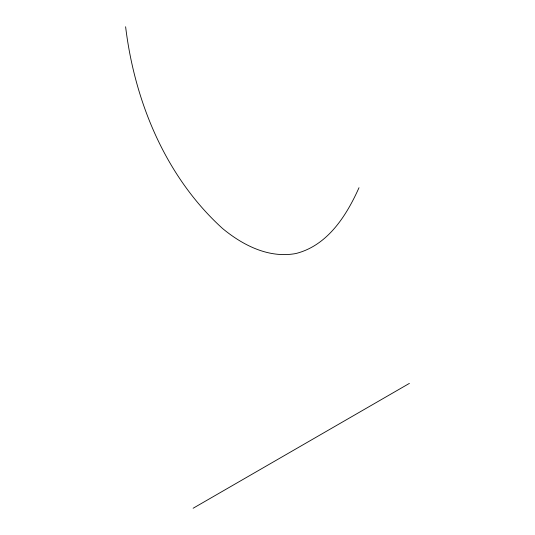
<?xml version="1.0" encoding="UTF-8"?>
<svg xmlns="http://www.w3.org/2000/svg" width="535" height="535" viewBox="0 0 535 535"><rect width="100%" height="100%" fill="white"/><g stroke="black" fill="none" stroke-linecap="round" stroke-linejoin="round"><path stroke-width="0.8" d="M359.005 187.711C346.426 215.792 327.607 245.525 295.835 253.536C268.837 258.519 242.897 245.311 222.62 228.552C165.803 177.105 134.68 101.844 125.611 26.75M193.128 508.25L409.389 383.394"/></g></svg>
